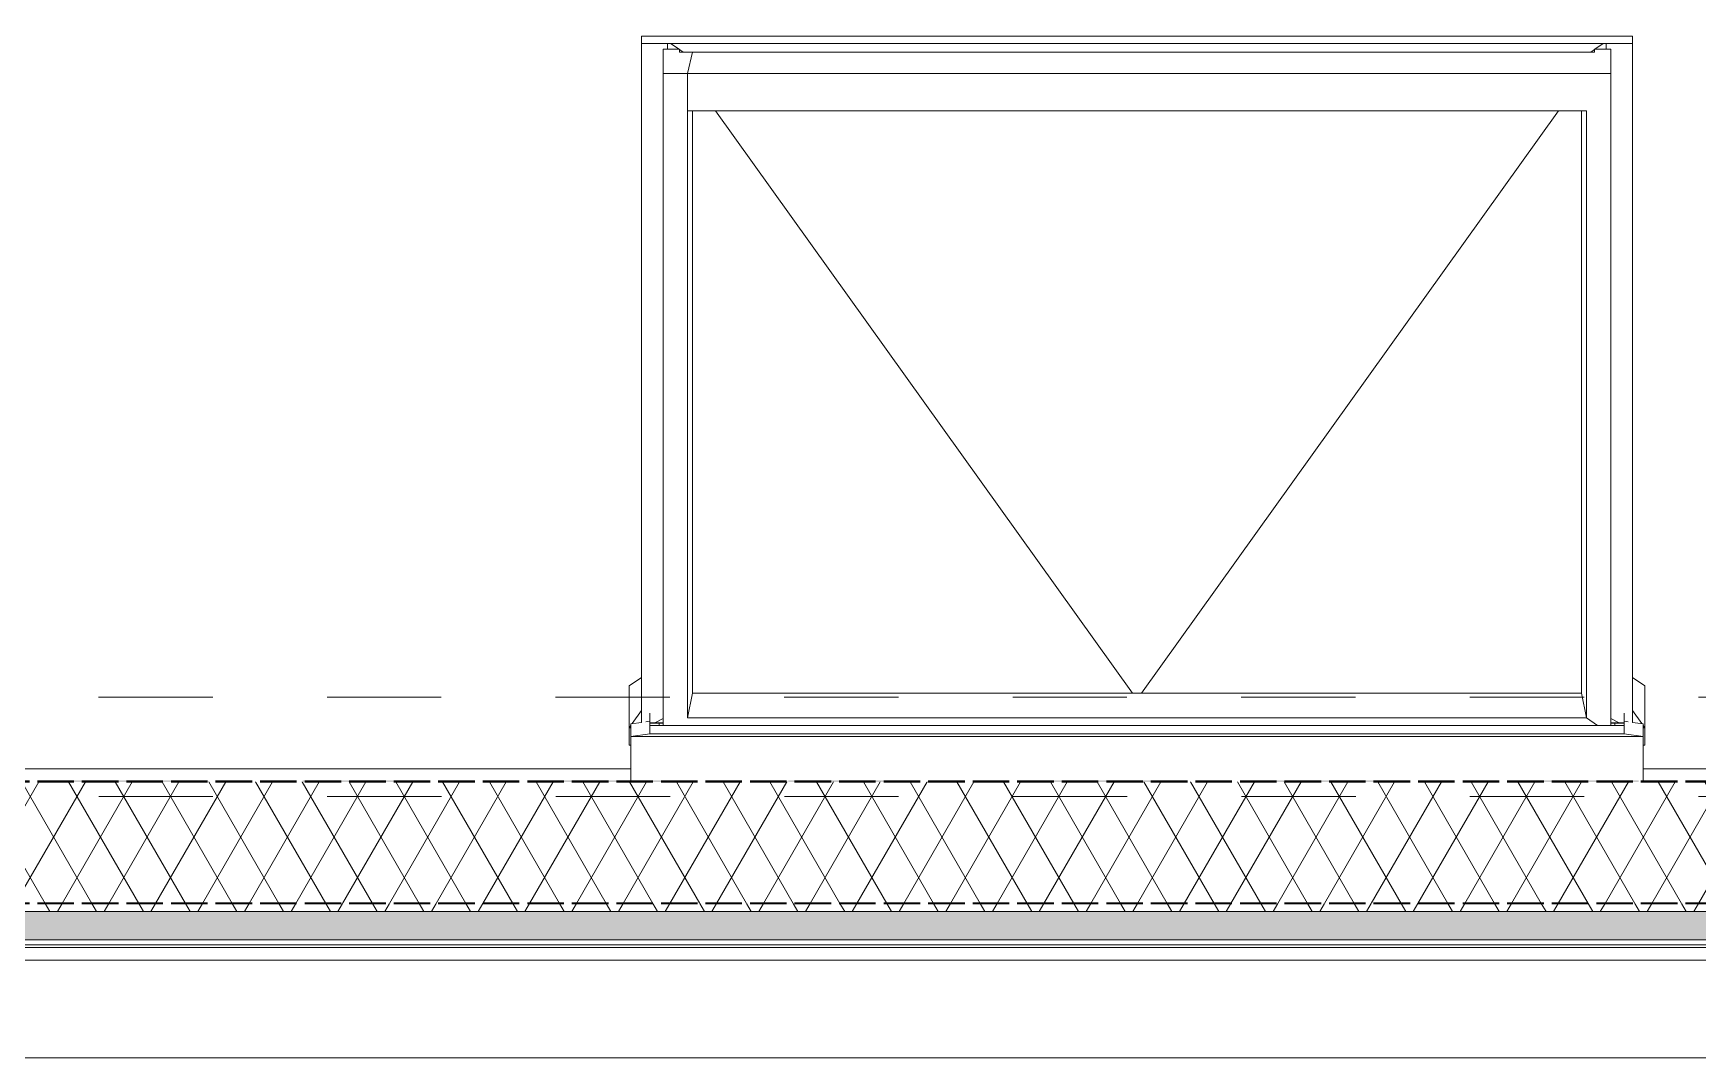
# Model space of a CAD drawing. Header units: millimetres. Extents: x -48147 to 1414029, y -496296 to 18123.
# Drawn here: x 1402847 to 1404903, y -474960 to -473694 of the extents above; entities that cross this region are included whole.
import ezdxf

# ---------------------------------------------------------------- set-up
doc = ezdxf.new("R2010")
doc.units = ezdxf.units.MM
doc.header["$MEASUREMENT"] = 0
for name, pattern in [('Dashed', [2822.222233, 1411.111116, -1411.111116]), ('Hidden Line', [55, 45, -10]), ('Wipeout_Contour', [1000, 0, -1000])]:
    doc.linetypes.add(name, pattern=pattern)
for name, color, linetype, lineweight, true_color in [('0_Pen_No__105', 7, 'Continuous', 15, 0xa6a6a6), ('New_A-20-M_Roof_Pen_No__149', 7, 'Continuous', 0, 0x2a2a2a), ('New_A-20-M_Roof_Pen_No__162', 7, 'Continuous', 0, 0xe47200), ('New_A-20-M_Roof_Pen_No__63', 7, 'Continuous', 20, 0x606060), ('New_A-20-M_Roof_Pen_No__81', 7, 'Continuous', 20, 0x6a6a6a)]:
    doc.layers.add(name, color=color, linetype=linetype, lineweight=lineweight, true_color=true_color)
for name, color, linetype, lineweight in [('A-25-M_Wall_Int_Pen_No__2', 8, 'Continuous', 15), ('New_A-20-M_Roof_Pen_No__195', 7, 'Continuous', 35), ('New_A-20-M_Roof_Pen_No__4', 7, 'Continuous', 20), ('New_A-20-M_Roof_Pen_No__85', 8, 'Continuous', 20), ('New_A-20-M_Roof_Pen_No__92', 8, 'Continuous', 13), ('S-280-M_STRUCT_FRAME.IFC Import_Pen_No__90', 8, 'Continuous', 20)]:
    doc.layers.add(name, color=color, linetype=linetype, lineweight=lineweight)
for name, color, linetype in [('New_A-20-M_Roof', 7, 'Continuous'), ('New_A-25-M_Wall_Ext', 7, 'Continuous'), ('S-280-M_STRUCT_FRAME.IFC Import', 7, 'Continuous')]:
    doc.layers.add(name, color=color, linetype=linetype)
pattern_1 = [(60, (1372878.996, -490836.73), (-43.30127, 25), []), (120, (1372878.996, -490836.73), (43.30127, 25), [])]

# ---------------------------------------------------------------- blocks, each defined once
blk = doc.blocks.new('Section Elem_3_2', base_point=(1372879, -490836.7))
at = {"color": 254, "linetype": 'Wipeout_Contour', "lineweight": 0, "ltscale": 44389821.0649334}
blk.add_wipeout([(1393888.5, -473536.7), (1395828.3, -473536.7), (1395828.3, -474602.5), (1396816, -474602.5), (1396816, -473849.7), (1396803.5, -473849.7), (1396803.5, -473774.9), (1399628.5, -473774.9), (1399628.5, -473849.7), (1399616, -473849.7), (1399616, -474602.5), (1403585.2, -474602.5), (1403585.2, -474573.2), (1403583.2, -474573.2), (1403583.2, -474500.1), (1403598.2, -474489.4), (1403598.2, -473697.3), (1404822.2, -473697.3), (1404822.2, -474489.4), (1404837.2, -474500.1), (1404837.2, -474573.2), (1404835.2, -474573.2), (1404835.2, -474602.5), (1405702.4, -474602.5), (1405702.4, -473563.7), (1405638.4, -473563.7), (1405638.4, -473488.7), (1405702.4, -473488.7), (1405702.4, -473413.6), (1393888.5, -473413.6)], dxfattribs=at).dxf.layer = 'New_A-25-M_Wall_Ext'
blk = doc.blocks.new('*X386', base_point=(1372879, -490836.7))
at = {"layer": 'New_A-20-M_Roof_Pen_No__162', "linetype": 'Continuous'}
for points in [[(1403029.8, -474616.6), (1402879.8, -474616.6), (1402879.8, -474618.6), (1403029.8, -474618.6)], [(1403329.8, -474616.6), (1403179.8, -474616.6), (1403179.8, -474618.6), (1403329.8, -474618.6)], [(1403629.8, -474616.6), (1403479.8, -474616.6), (1403479.8, -474618.6), (1403629.8, -474618.6)], [(1403929.8, -474616.6), (1403779.8, -474616.6), (1403779.8, -474618.6), (1403929.8, -474618.6)], [(1404229.8, -474616.6), (1404079.8, -474616.6), (1404079.8, -474618.6), (1404229.8, -474618.6)], [(1404529.8, -474616.6), (1404379.8, -474616.6), (1404379.8, -474618.6), (1404529.8, -474618.6)], [(1404829.8, -474616.6), (1404679.8, -474616.6), (1404679.8, -474618.6), (1404829.8, -474618.6)]]:
    blk.add_hatch(color=256, dxfattribs=at).paths.add_polyline_path(points)
blk = doc.blocks.new('Section Elem_359_2', base_point=(1372879, -490836.7))
at = {"color": 254, "linetype": 'Wipeout_Contour', "lineweight": 0, "ltscale": 5875805.025016169}
blk.add_wipeout([(1405702.4, -474618.6), (1405702.4, -474616.6), (1374607.4, -474616.6), (1374607.4, -474618.6)], dxfattribs=at).dxf.layer = 'New_A-20-M_Roof'
at = {"color": 254, "linetype": 'Wipeout_Contour', "lineweight": 0, "ltscale": 8892188.536487801}
blk.add_wipeout([(1400506.9, -474813.6), (1400506.9, -474819.9), (1405582.4, -474819.9), (1405582.4, -474850.2), (1405632.6, -474850.2), (1405632.6, -474813.6)], dxfattribs=at).dxf.layer = 'New_A-20-M_Roof'
at = {"layer": 'New_A-20-M_Roof_Pen_No__4', "linetype": 'Continuous'}
blk.add_line((1405632.6, -474813.6), (1400506.9, -474813.6), dxfattribs=at)
at = {"layer": 'New_A-20-M_Roof'}
blk.add_blockref('*X386', (1372879, -490836.7), dxfattribs=at)
at = {"color": 254, "linetype": 'Wipeout_Contour', "lineweight": 0, "ltscale": 5875903.278847966}
blk.add_wipeout([(1405702.4, -474768.6), (1405702.4, -474618.6), (1374607.4, -474618.6), (1374607.4, -474768.6)], dxfattribs=at).dxf.layer = 'New_A-20-M_Roof'
at = {"layer": 'New_A-20-M_Roof_Pen_No__85', "linetype": 'Continuous'}
h = blk.add_hatch(dxfattribs=at)
h.set_pattern_fill('Batt_Insulation_0002', color=256, style=0, pattern_type=2)
h.set_pattern_definition(pattern_1)
h.paths.add_polyline_path([(1405702.4, -474768.6), (1405702.4, -474618.6), (1374607.4, -474618.6), (1374607.4, -474768.6)])
at = {"layer": 'New_A-20-M_Roof_Pen_No__195', "linetype": 'Hidden Line'}
for p, q in [((1405702.4, -474616.6), (1374607.4, -474616.6)), ((1405702.4, -474618.6), (1374607.4, -474618.6))]:
    blk.add_line(p, q, dxfattribs=at)
at = {"color": 254, "linetype": 'Wipeout_Contour', "lineweight": 0, "ltscale": 5876006.705043239}
blk.add_wipeout([(1405702.4, -474778.6), (1405702.4, -474768.6), (1374607.4, -474768.6), (1374607.4, -474778.6)], dxfattribs=at).dxf.layer = 'New_A-20-M_Roof'
at = {"layer": 'New_A-20-M_Roof_Pen_No__81', "linetype": 'Continuous', "lineweight": 0, "true_color": 0x353535}
blk.add_hatch(color=250, dxfattribs=at).paths.add_polyline_path([(1374607.4, -474813.6), (1405702.4, -474813.6), (1405702.4, -474778.6), (1374607.4, -474778.6)])
at = {"layer": 'New_A-20-M_Roof_Pen_No__85', "linetype": 'Continuous'}
h = blk.add_hatch(dxfattribs=at)
h.set_pattern_fill('Batt_Insulation_0002', color=256, style=0, pattern_type=2)
h.set_pattern_definition(pattern_1)
h.paths.add_polyline_path([(1405702.4, -474778.6), (1405702.4, -474768.6), (1374607.4, -474768.6), (1374607.4, -474778.6)])
at = {"layer": 'New_A-20-M_Roof_Pen_No__149', "linetype": 'Continuous'}
blk.add_line((1405702.4, -474778.6), (1374607.4, -474778.6), dxfattribs=at)
at = {"layer": 'New_A-20-M_Roof_Pen_No__195', "linetype": 'Hidden Line'}
blk.add_line((1405702.4, -474768.6), (1374607.4, -474768.6), dxfattribs=at)
blk = doc.blocks.new('Section Elem_360_2', base_point=(1372879, -490836.7))
at = {"color": 254, "linetype": 'Wipeout_Contour', "lineweight": 0, "ltscale": 5919106.414944178}
blk.add_wipeout([(1399616, -474602.5), (1399616, -474616.6), (1403585.2, -474616.6), (1403585.2, -474602.5)], dxfattribs=at).dxf.layer = 'New_A-20-M_Roof'
at = {"color": 254, "linetype": 'Wipeout_Contour', "lineweight": 0, "ltscale": 7416669.337432453}
blk.add_wipeout([(1404835.2, -474602.5), (1404835.2, -474616.6), (1405702.4, -474616.6), (1405702.4, -474615.9), (1405702.4, -474602.5)], dxfattribs=at).dxf.layer = 'New_A-20-M_Roof'
at = {"layer": 'New_A-20-M_Roof_Pen_No__92', "linetype": 'Continuous'}
for p, q in [((1403585.2, -474602.5), (1399615.9, -474602.5)), ((1405702.4, -474602.5), (1404835.2, -474602.5))]:
    blk.add_line(p, q, dxfattribs=at)
blk = doc.blocks.new('Section Elem_365_2', base_point=(1372879, -490836.7))
at = {"color": 254, "linetype": 'Wipeout_Contour', "lineweight": 0, "ltscale": 5926656.618574004}
blk.add_wipeout([(1403608.6, -474545.9), (1403608.6, -474549), (1403620.2, -474549), (1403620.2, -474546)], dxfattribs=at).dxf.layer = 'New_A-20-M_Roof'
at = {"color": 254, "linetype": 'Wipeout_Contour', "lineweight": 0, "ltscale": 5931171.973373148}
blk.add_wipeout([(1404800.2, -474549), (1404811.7, -474549), (1404811.7, -474545.9), (1404800.2, -474546)], dxfattribs=at).dxf.layer = 'New_A-20-M_Roof'
at = {"color": 254, "linetype": 'Wipeout_Contour', "lineweight": 0, "ltscale": 5926688.02061362}
blk.add_wipeout([(1403620.2, -474549), (1403625.2, -474549), (1403625.2, -474546), (1403620.2, -474546)], dxfattribs=at).dxf.layer = 'New_A-20-M_Roof'
at = {"color": 254, "linetype": 'Wipeout_Contour', "lineweight": 0, "ltscale": 5931140.631956135}
blk.add_wipeout([(1404800.2, -474546), (1404795.2, -474546), (1404795.2, -474549), (1404800.2, -474549)], dxfattribs=at).dxf.layer = 'New_A-20-M_Roof'
at = {"color": 254, "linetype": 'Wipeout_Contour', "lineweight": 0, "ltscale": 7408332.95567415}
blk.add_wipeout([(1403608.6, -474545.9), (1403620.2, -474546), (1403625.2, -474546), (1403625.2, -474545.7), (1403608.6, -474545.7)], dxfattribs=at).dxf.layer = 'New_A-20-M_Roof'
at = {"color": 254, "linetype": 'Wipeout_Contour', "lineweight": 0, "ltscale": 7413947.630005803}
blk.add_wipeout([(1404795.2, -474546), (1404800.2, -474546), (1404811.7, -474545.9), (1404811.7, -474545.7), (1404795.2, -474545.7)], dxfattribs=at).dxf.layer = 'New_A-20-M_Roof'
at = {"color": 254, "linetype": 'Wipeout_Contour', "lineweight": 0, "ltscale": 10371545.5985947}
blk.add_wipeout([(1403585.2, -474546.7), (1403585.2, -474562.3), (1403608.6, -474559), (1403608.6, -474543.7), (1403603.8, -474544.3), (1403598.2, -474545.1), (1403598.2, -474545)], dxfattribs=at).dxf.layer = 'New_A-20-M_Roof'
at = {"color": 254, "linetype": 'Wipeout_Contour', "lineweight": 0, "ltscale": 10379662.41951309}
blk.add_wipeout([(1404811.7, -474543.7), (1404811.7, -474559), (1404835.2, -474562.3), (1404835.2, -474546.7), (1404822.2, -474545), (1404822.2, -474545.1), (1404816.6, -474544.3)], dxfattribs=at).dxf.layer = 'New_A-20-M_Roof'
at = {"color": 254, "linetype": 'Wipeout_Contour', "lineweight": 0, "ltscale": 5928968.049142565}
blk.add_wipeout([(1403585.2, -474616.6), (1404835.2, -474616.6), (1404835.2, -474562.3), (1403585.2, -474562.3)], dxfattribs=at).dxf.layer = 'New_A-20-M_Roof'
at = {"color": 254, "linetype": 'Wipeout_Contour', "lineweight": 0, "ltscale": 5928931.149908753}
blk.add_wipeout([(1403585.2, -474562.3), (1404835.2, -474562.3), (1404811.7, -474559), (1403608.6, -474559)], dxfattribs=at).dxf.layer = 'New_A-20-M_Roof'
at = {"color": 254, "linetype": 'Wipeout_Contour', "lineweight": 0, "ltscale": 4444910.433295595}
blk.add_wipeout([(1403583.2, -474551.8), (1403585.2, -474551.8), (1403585.2, -474548.9)], dxfattribs=at).dxf.layer = 'New_A-20-M_Roof'
at = {"color": 254, "linetype": 'Wipeout_Contour', "lineweight": 0, "ltscale": 5928922.635708382}
blk.add_wipeout([(1403608.6, -474549), (1403608.6, -474559), (1404811.7, -474559), (1404811.7, -474549)], dxfattribs=at).dxf.layer = 'New_A-20-M_Roof'
at = {"color": 254, "linetype": 'Wipeout_Contour', "lineweight": 0, "ltscale": 5926322.439773431}
blk.add_wipeout([(1403661.2, -473789.6), (1403655.2, -473789.6), (1403655.2, -474539.4), (1403661.2, -474508.8)], dxfattribs=at).dxf.layer = 'New_A-20-M_Roof'
at = {"color": 254, "linetype": 'Wipeout_Contour', "lineweight": 0, "ltscale": 5930506.352504186}
blk.add_wipeout([(1404765.2, -473789.6), (1404759.2, -473789.6), (1404759.2, -474508.8), (1404765.2, -474539.4)], dxfattribs=at).dxf.layer = 'New_A-20-M_Roof'
at = {"color": 254, "linetype": 'Wipeout_Contour', "lineweight": 0, "ltscale": 7407928.089603757}
blk.add_wipeout([(1403655.2, -473743.5), (1403625.2, -473743.5), (1403625.2, -474549), (1403641.5, -474549), (1403655.2, -474539.4)], dxfattribs=at).dxf.layer = 'New_A-20-M_Roof'
at = {"color": 254, "linetype": 'Wipeout_Contour', "lineweight": 0, "ltscale": 7413325.988091657}
blk.add_wipeout([(1404795.2, -473743.5), (1404765.2, -473743.5), (1404765.2, -474539.4), (1404778.8, -474549), (1404795.2, -474549)], dxfattribs=at).dxf.layer = 'New_A-20-M_Roof'
at = {"color": 254, "linetype": 'Wipeout_Contour', "lineweight": 0, "ltscale": 8888566.54368957}
blk.add_wipeout([(1403655.2, -473743.5), (1403661.2, -473717), (1403645.2, -473717), (1403645.2, -473713.5), (1403625.2, -473713.5), (1403625.2, -473743.5)], dxfattribs=at).dxf.layer = 'New_A-20-M_Roof'
at = {"color": 254, "linetype": 'Wipeout_Contour', "lineweight": 0, "ltscale": 8895017.239055987}
blk.add_wipeout([(1404765.2, -473743.5), (1404795.2, -473743.5), (1404795.2, -473713.5), (1404775.2, -473713.5), (1404775.2, -473717), (1404759.2, -473717)], dxfattribs=at).dxf.layer = 'New_A-20-M_Roof'
at = {"color": 254, "linetype": 'Wipeout_Contour', "lineweight": 0, "ltscale": 5928884.36813724}
blk.add_wipeout([(1404759.2, -474508.8), (1403661.2, -474508.8), (1403655.2, -474539.4), (1404765.2, -474539.4)], dxfattribs=at).dxf.layer = 'New_A-20-M_Roof'
at = {"color": 254, "linetype": 'Wipeout_Contour', "lineweight": 0, "ltscale": 14815562.89203244}
blk.add_wipeout([(1403598.2, -473706.3), (1403598.2, -474545.1), (1403603.8, -474544.3), (1403608.6, -474543.7), (1403608.6, -474545.7), (1403614.6, -474545.7), (1403625.2, -474540.4), (1403625.2, -473713.5), (1403630.6, -473713.5), (1403630.6, -473706.3)], dxfattribs=at).dxf.layer = 'New_A-20-M_Roof'
at = {"color": 254, "linetype": 'Wipeout_Contour', "lineweight": 0, "ltscale": 14826852.82931431}
blk.add_wipeout([(1404789.7, -473713.5), (1404795.2, -473713.5), (1404795.2, -474540.4), (1404805.7, -474545.7), (1404811.7, -474545.7), (1404811.7, -474543.7), (1404816.6, -474544.3), (1404822.2, -474545.1), (1404822.2, -473706.3), (1404789.7, -473706.3)], dxfattribs=at).dxf.layer = 'New_A-20-M_Roof'
at = {"color": 254, "linetype": 'Wipeout_Contour', "lineweight": 0, "ltscale": 5927914.989457677}
blk.add_wipeout([(1403655.2, -473743.5), (1403655.2, -473789.6), (1404765.2, -473789.6), (1404765.2, -473743.5)], dxfattribs=at).dxf.layer = 'New_A-20-M_Roof'
at = {"color": 254, "linetype": 'Wipeout_Contour', "lineweight": 0, "ltscale": 5928910.119807627}
blk.add_wipeout([(1403655.2, -474539.4), (1403641.5, -474549), (1404778.8, -474549), (1404765.2, -474539.4)], dxfattribs=at).dxf.layer = 'New_A-20-M_Roof'
at = {"layer": 'New_A-20-M_Roof_Pen_No__63', "linetype": 'Continuous'}
for p, q in [((1404765.2, -474539.4), (1403655.2, -474539.4)), ((1404778.8, -474549), (1404765.2, -474539.4)), ((1403608.6, -474559), (1404811.7, -474559))]:
    blk.add_line(p, q, dxfattribs=at)
at = {"color": 254, "linetype": 'Wipeout_Contour', "lineweight": 0, "ltscale": 5927868.591968515}
blk.add_wipeout([(1403655.2, -473743.5), (1404765.2, -473743.5), (1404759.2, -473717), (1403661.2, -473717)], dxfattribs=at).dxf.layer = 'New_A-20-M_Roof'
at = {"color": 254, "linetype": 'Wipeout_Contour', "lineweight": 0, "ltscale": 5930021.572404831}
blk.add_wipeout([(1404786, -473706.3), (1404775.7, -473713.5), (1404789.7, -473713.5), (1404789.7, -473706.3)], dxfattribs=at).dxf.layer = 'New_A-20-M_Roof'
at = {"color": 254, "linetype": 'Wipeout_Contour', "lineweight": 0, "ltscale": 5928404.587426186}
blk.add_wipeout([(1404759.2, -473789.6), (1403661.2, -473789.6), (1403661.2, -474508.8), (1404759.2, -474508.8)], dxfattribs=at).dxf.layer = 'New_A-20-M_Roof'
at = {"color": 254, "linetype": 'Wipeout_Contour', "lineweight": 0, "ltscale": 4444928.841025116}
blk.add_wipeout([(1403586.9, -474546.5), (1403598.2, -474545), (1403598.2, -474530.5)], dxfattribs=at).dxf.layer = 'New_A-20-M_Roof'
at = {"color": 254, "linetype": 'Wipeout_Contour', "lineweight": 0, "ltscale": 4445009.375100339}
blk.add_wipeout([(1403614.6, -474545.7), (1403625.2, -474545.7), (1403625.2, -474540.4)], dxfattribs=at).dxf.layer = 'New_A-20-M_Roof'
at = {"color": 254, "linetype": 'Wipeout_Contour', "lineweight": 0, "ltscale": 4448355.579323306}
blk.add_wipeout([(1404805.7, -474545.7), (1404795.2, -474540.4), (1404795.2, -474545.7)], dxfattribs=at).dxf.layer = 'New_A-20-M_Roof'
at = {"color": 254, "linetype": 'Wipeout_Contour', "lineweight": 0, "ltscale": 4448429.837307889}
blk.add_wipeout([(1404833.4, -474546.5), (1404822.2, -474530.5), (1404822.2, -474545)], dxfattribs=at).dxf.layer = 'New_A-20-M_Roof'
at = {"layer": 'New_A-20-M_Roof_Pen_No__63', "linetype": 'Continuous'}
for p, q in [((1403625.2, -473743.5), (1403655.2, -473743.5)), ((1403625.2, -473743.5), (1403625.2, -474549)), ((1403655.2, -473743.5), (1403655.2, -473789.6)), ((1403655.2, -473743.5), (1404765.2, -473743.5)), ((1404795.2, -473743.5), (1404765.2, -473743.5)), ((1404795.2, -473743.5), (1404795.2, -474549)), ((1403655.2, -473789.6), (1403655.2, -474539.4)), ((1403655.2, -473789.6), (1404765.2, -473789.6)), ((1403661.2, -473789.6), (1403661.2, -474508.8)), ((1403689.6, -473789.6), (1404204.7, -474508.8)), ((1404730.7, -473789.6), (1404215.7, -474508.8)), ((1404759.2, -473789.6), (1404759.2, -474508.8)), ((1404765.2, -473789.6), (1404765.2, -474539.4)), ((1403655.2, -474539.4), (1403661.2, -474508.8)), ((1404759.2, -474508.8), (1403661.2, -474508.8)), ((1404765.2, -474539.4), (1404759.2, -474508.8)), ((1403608.6, -474533.8), (1403608.6, -474549)), ((1403608.6, -474543.7), (1403608.6, -474549)), ((1403608.6, -474545.7), (1403625.2, -474545.7)), ((1403620.2, -474546), (1403608.6, -474545.9)), ((1403614.6, -474545.7), (1403625.2, -474540.4)), ((1403620.2, -474546), (1403620.2, -474549)), ((1403620.2, -474546), (1403625.2, -474546)), ((1404805.7, -474545.7), (1404795.2, -474540.4)), ((1404795.2, -474545.7), (1404811.7, -474545.7)), ((1404795.2, -474546), (1404800.2, -474546)), ((1404811.7, -474545.9), (1404800.2, -474546)), ((1404800.2, -474546), (1404800.2, -474549)), ((1404811.7, -474533.8), (1404811.7, -474549)), ((1404811.7, -474543.7), (1404811.7, -474549)), ((1403608.6, -474549), (1404811.7, -474549)), ((1403608.6, -474559), (1403608.6, -474549)), ((1404811.7, -474549), (1404811.7, -474559))]:
    blk.add_line(p, q, dxfattribs=at)
at = {"color": 254, "linetype": 'Wipeout_Contour', "lineweight": 0, "ltscale": 4444286.646657327}
blk.add_wipeout([(1403645.2, -473717), (1403649.8, -473717), (1403645.2, -473713.8)], dxfattribs=at).dxf.layer = 'New_A-20-M_Roof'
at = {"color": 254, "linetype": 'Wipeout_Contour', "lineweight": 0, "ltscale": 4447489.1018527}
blk.add_wipeout([(1404775.2, -473713.8), (1404770.6, -473717), (1404775.2, -473717)], dxfattribs=at).dxf.layer = 'New_A-20-M_Roof'
at = {"color": 254, "linetype": 'Wipeout_Contour', "lineweight": 0, "ltscale": 7408201.479933349}
blk.add_wipeout([(1403583.2, -474573.2), (1403585.2, -474573.2), (1403585.2, -474560.4), (1403585.2, -474551.8), (1403583.2, -474551.8)], dxfattribs=at).dxf.layer = 'New_A-20-M_Roof'
at = {"color": 254, "linetype": 'Wipeout_Contour', "lineweight": 0, "ltscale": 4448467.782798492}
blk.add_wipeout([(1404835.2, -474551.8), (1404837.2, -474551.8), (1404835.2, -474548.9)], dxfattribs=at).dxf.layer = 'New_A-20-M_Roof'
at = {"layer": 'New_A-20-M_Roof_Pen_No__63', "linetype": 'Continuous'}
for p, q in [((1403585.2, -474616.6), (1403585.2, -474562.3)), ((1403585.2, -474573.2), (1403583.2, -474573.2))]:
    blk.add_line(p, q, dxfattribs=at)
at = {"color": 254, "linetype": 'Wipeout_Contour', "lineweight": 0, "ltscale": 5925663.380867818}
blk.add_wipeout([(1403630.6, -473706.3), (1403630.6, -473713.5), (1403644.7, -473713.5), (1403634.3, -473706.3)], dxfattribs=at).dxf.layer = 'New_A-20-M_Roof'
at = {"color": 254, "linetype": 'Wipeout_Contour', "lineweight": 0, "ltscale": 10371441.17591039}
blk.add_wipeout([(1403583.2, -474500.1), (1403583.2, -474551.8), (1403585.2, -474548.9), (1403585.2, -474546.7), (1403586.9, -474546.5), (1403598.2, -474530.5), (1403598.2, -474489.4)], dxfattribs=at).dxf.layer = 'New_A-20-M_Roof'
at = {"color": 254, "linetype": 'Wipeout_Contour', "lineweight": 0, "ltscale": 7414131.013228078}
blk.add_wipeout([(1404835.2, -474560.4), (1404835.2, -474573.2), (1404837.2, -474573.2), (1404837.2, -474551.8), (1404835.2, -474551.8)], dxfattribs=at).dxf.layer = 'New_A-20-M_Roof'
at = {"layer": 'New_A-20-M_Roof_Pen_No__63', "linetype": 'Continuous'}
for p, q in [((1403598.2, -474489.4), (1403583.2, -474500.1)), ((1403583.2, -474500.1), (1403583.2, -474521.6)), ((1403583.2, -474573.2), (1403583.2, -474521.6)), ((1403585.2, -474546.7), (1403598.2, -474545)), ((1403598.2, -474530.5), (1403586.9, -474546.5)), ((1403603.7, -474544.3), (1403608.6, -474543.7)), ((1403585.2, -474548.9), (1403583.2, -474551.8)), ((1403585.2, -474551.8), (1403583.2, -474551.8)), ((1403585.2, -474546.7), (1403585.2, -474562.3)), ((1403585.2, -474562.3), (1403608.6, -474559)), ((1403585.2, -474562.3), (1404835.2, -474562.3)), ((1404835.2, -474562.3), (1404835.2, -474616.6)), ((1404837.2, -474573.2), (1404835.2, -474573.2))]:
    blk.add_line(p, q, dxfattribs=at)
at = {"color": 254, "linetype": 'Wipeout_Contour', "lineweight": 0, "ltscale": 5927832.148757119}
blk.add_wipeout([(1403598.2, -473697.3), (1403598.2, -473706.3), (1404822.2, -473706.3), (1404822.2, -473697.3)], dxfattribs=at).dxf.layer = 'New_A-20-M_Roof'
at = {"color": 254, "linetype": 'Wipeout_Contour', "lineweight": 0, "ltscale": 10379683.78532529}
blk.add_wipeout([(1404822.2, -474489.4), (1404822.2, -474530.5), (1404833.4, -474546.5), (1404835.2, -474546.7), (1404835.2, -474548.9), (1404837.2, -474551.8), (1404837.2, -474500.1)], dxfattribs=at).dxf.layer = 'New_A-20-M_Roof'
at = {"layer": 'New_A-20-M_Roof_Pen_No__63', "linetype": 'Continuous'}
for p, q in [((1403598.2, -473706.3), (1403598.2, -473697.3)), ((1404822.2, -473697.3), (1404822.2, -473706.3)), ((1403598.2, -474545.3), (1403598.2, -473706.3)), ((1404822.2, -474545.3), (1404822.2, -473706.3)), ((1404822.2, -474489.4), (1404837.2, -474500.1)), ((1404837.2, -474500.1), (1404837.2, -474521.6)), ((1404837.2, -474573.2), (1404837.2, -474521.6)), ((1404816.6, -474544.3), (1404811.7, -474543.7)), ((1404833.4, -474546.5), (1404822.2, -474530.5)), ((1404835.2, -474546.7), (1404822.2, -474545)), ((1404811.7, -474559), (1404835.2, -474562.3)), ((1404835.2, -474546.7), (1404835.2, -474562.3)), ((1404837.2, -474551.8), (1404835.2, -474548.9)), ((1404837.2, -474551.8), (1404835.2, -474551.8))]:
    blk.add_line(p, q, dxfattribs=at)
at = {"color": 254, "linetype": 'Wipeout_Contour', "lineweight": 0, "ltscale": 16302098.77836663}
blk.add_wipeout([(1403634.3, -473706.3), (1403644.7, -473713.5), (1403645.2, -473713.5), (1403645.2, -473713.8), (1403649.8, -473717), (1404759.2, -473717), (1404770.6, -473717), (1404775.2, -473713.8), (1404775.2, -473713.5), (1404775.7, -473713.5), (1404786, -473706.3)], dxfattribs=at).dxf.layer = 'New_A-20-M_Roof'
at = {"layer": 'New_A-20-M_Roof_Pen_No__63', "linetype": 'Continuous'}
for p, q in [((1403598.2, -473697.3), (1404822.2, -473697.3)), ((1403598.2, -473706.3), (1404822.2, -473706.3)), ((1403645.2, -473713.5), (1403625.2, -473713.5)), ((1403625.2, -473713.5), (1403625.2, -473743.5)), ((1403630.6, -473713.5), (1403630.6, -473706.3)), ((1403634.3, -473706.3), (1403644.7, -473713.5)), ((1403645.2, -473717), (1403645.2, -473713.5)), ((1403645.2, -473713.8), (1403649.8, -473717)), ((1403661.2, -473717), (1403645.2, -473717)), ((1403661.2, -473717), (1403655.2, -473743.5)), ((1403661.2, -473717), (1404759.2, -473717)), ((1404759.2, -473717), (1404775.2, -473717)), ((1404770.6, -473717), (1404775.2, -473713.8)), ((1404775.2, -473717), (1404775.2, -473713.5)), ((1404775.2, -473713.5), (1404795.2, -473713.5)), ((1404775.7, -473713.5), (1404786, -473706.3)), ((1404789.7, -473713.5), (1404789.7, -473706.3)), ((1404795.2, -473713.5), (1404795.2, -473743.5))]:
    blk.add_line(p, q, dxfattribs=at)
blk = doc.blocks.new('Section Elem_608_2', base_point=(1372879, -490836.7))
at = {"color": 254, "linetype": 'Wipeout_Contour', "lineweight": 0, "ltscale": 5925027.984279064}
blk.add_wipeout([(1400506.9, -474959.3), (1400506.9, -474961.6), (1405582.4, -474961.6), (1405582.4, -474959.3)], dxfattribs=at).dxf.layer = 'S-280-M_STRUCT_FRAME.IFC Import'
at = {"color": 254, "linetype": 'Wipeout_Contour', "lineweight": 0, "ltscale": 5924949.255953449}
blk.add_wipeout([(1405582.4, -474838.8), (1400506.9, -474838.8), (1400506.9, -474959.3), (1405582.4, -474959.3)], dxfattribs=at).dxf.layer = 'S-280-M_STRUCT_FRAME.IFC Import'
at = {"layer": 'S-280-M_STRUCT_FRAME.IFC Import_Pen_No__90', "linetype": 'Continuous'}
blk.add_line((1405582.4, -474959.3), (1400506.9, -474959.3), dxfattribs=at)
at = {"color": 254, "linetype": 'Wipeout_Contour', "lineweight": 0, "ltscale": 5924861.830973451}
blk.add_wipeout([(1400506.9, -474823), (1400506.9, -474838.8), (1405582.4, -474838.8), (1405582.4, -474823)], dxfattribs=at).dxf.layer = 'S-280-M_STRUCT_FRAME.IFC Import'
at = {"layer": 'S-280-M_STRUCT_FRAME.IFC Import_Pen_No__90', "linetype": 'Continuous'}
blk.add_line((1405582.4, -474838.8), (1400506.9, -474838.8), dxfattribs=at)
blk.add_line((1405582.4, -474838.8), (1400506.9, -474838.8), dxfattribs=at)
at = {"color": 254, "linetype": 'Wipeout_Contour', "lineweight": 0, "ltscale": 5924850.258743926}
blk.add_wipeout([(1400506.9, -474820.8), (1400506.9, -474823), (1405582.4, -474823), (1405582.4, -474820.8)], dxfattribs=at).dxf.layer = 'S-280-M_STRUCT_FRAME.IFC Import'
at = {"color": 254, "linetype": 'Wipeout_Contour', "lineweight": 0, "ltscale": 5924848.233151723}
blk.add_wipeout([(1400506.9, -474819.9), (1400506.9, -474820.8), (1405582.4, -474820.8), (1405582.4, -474819.9)], dxfattribs=at).dxf.layer = 'S-280-M_STRUCT_FRAME.IFC Import'
at = {"layer": 'S-280-M_STRUCT_FRAME.IFC Import_Pen_No__90', "linetype": 'Continuous'}
for p, q in [((1405582.4, -474819.9), (1400506.9, -474819.9)), ((1405582.4, -474823), (1400506.9, -474823))]:
    blk.add_line(p, q, dxfattribs=at)
blk = doc.blocks.new('S-24 Building Section_STORY_MARKER', base_point=(1372879, -490836.7))
at = {"layer": '0_Pen_No__105', "linetype": 'Dashed', "ltscale": 0.1}
blk.add_line((1358054.7, -474636.7), (1410366.7, -474636.7), dxfattribs=at)

msp = doc.modelspace()

# ---------------------------------------------------------------- block references
at = {"layer": 'New_A-25-M_Wall_Ext'}
msp.add_blockref('Section Elem_3_2', (1372879, -490836.7), dxfattribs=at)

# ---------------------------------------------------------------- next in the draw order: block references
at = {"layer": 'New_A-20-M_Roof'}
msp.add_blockref('Section Elem_359_2', (1372879, -490836.7), dxfattribs=at)

# ---------------------------------------------------------------- next in the draw order: block references
msp.add_blockref('Section Elem_360_2', (1372879, -490836.7), dxfattribs=at)
at = {"layer": 'S-280-M_STRUCT_FRAME.IFC Import'}
msp.add_blockref('Section Elem_608_2', (1372879, -490836.7), dxfattribs=at)

# ---------------------------------------------------------------- next in the draw order: block references
at = {"layer": 'New_A-20-M_Roof'}
msp.add_blockref('Section Elem_365_2', (1372879, -490836.7), dxfattribs=at)

# ---------------------------------------------------------------- next in the draw order: linework, layer by layer
at = {"layer": 'A-25-M_Wall_Int_Pen_No__2', "linetype": 'Dashed', "ltscale": 0.1}
msp.add_line((1361158.9, -474513.9), (1405702.4, -474513.9), dxfattribs=at)

# ---------------------------------------------------------------- next in the draw order: block references
at = {"linetype": 'Continuous', "lineweight": 0}
msp.add_blockref('S-24 Building Section_STORY_MARKER', (1372879, -490836.7), dxfattribs=at)

doc.saveas('drawing.dxf')
